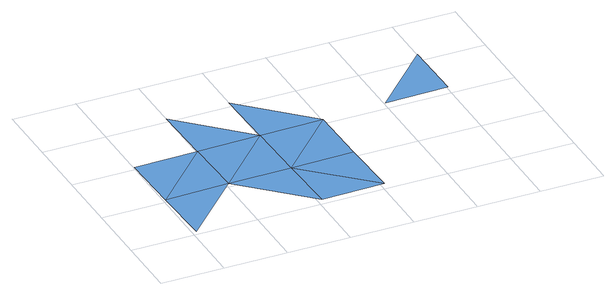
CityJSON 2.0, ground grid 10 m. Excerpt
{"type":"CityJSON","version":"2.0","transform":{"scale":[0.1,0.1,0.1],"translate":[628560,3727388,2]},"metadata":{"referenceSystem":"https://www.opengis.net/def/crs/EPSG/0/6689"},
"CityObjects":{
"waterbody1":{"type":"WaterBody","attributes":{"name":"福岡県津波浸水想定図","class":"1140","function":"2","WaterBodyTsunamiRiskAttribute.description":"1","WaterBodyTsunamiRiskAttribute.rank":"3"},"geometry":[{"type":"MultiSurface","lod":"1","boundaries":[[[0,1,2]],[[3,4,2]],[[3,2,1]],[[5,3,1]],[[3,5,6]],[[5,1,7]],[[5,8,9]]]}]},
"waterbody2":{"type":"WaterBody","attributes":{"name":"福岡県津波浸水想定図","class":"1140","function":"2","WaterBodyTsunamiRiskAttribute.description":"1","WaterBodyTsunamiRiskAttribute.rank":"2"},"geometry":[{"type":"MultiSurface","lod":"1","boundaries":[[[1,10,7]],[[7,8,5]],[[7,11,8]]]}]},
"waterbody3":{"type":"WaterBody","attributes":{"name":"福岡県津波浸水想定図","class":"1140","function":"2","WaterBodyTsunamiRiskAttribute.description":"1","WaterBodyTsunamiRiskAttribute.rank":"1"},"geometry":[{"type":"MultiSurface","lod":"1","boundaries":[[[10,12,7]],[[12,11,7]],[[13,14,15]]]}]}
},
"vertices":[
[6,6,1],[104,108,1],[4,106,0],[102,208,0],[2,206,0],[202,210,0],[100,308,0],[204,110,0],[302,212,0],[200,310,0],
[206,10,1],[304,112,0],
[306,12,1],[500,316,1],[402,214,1],[502,216,1]
]}
